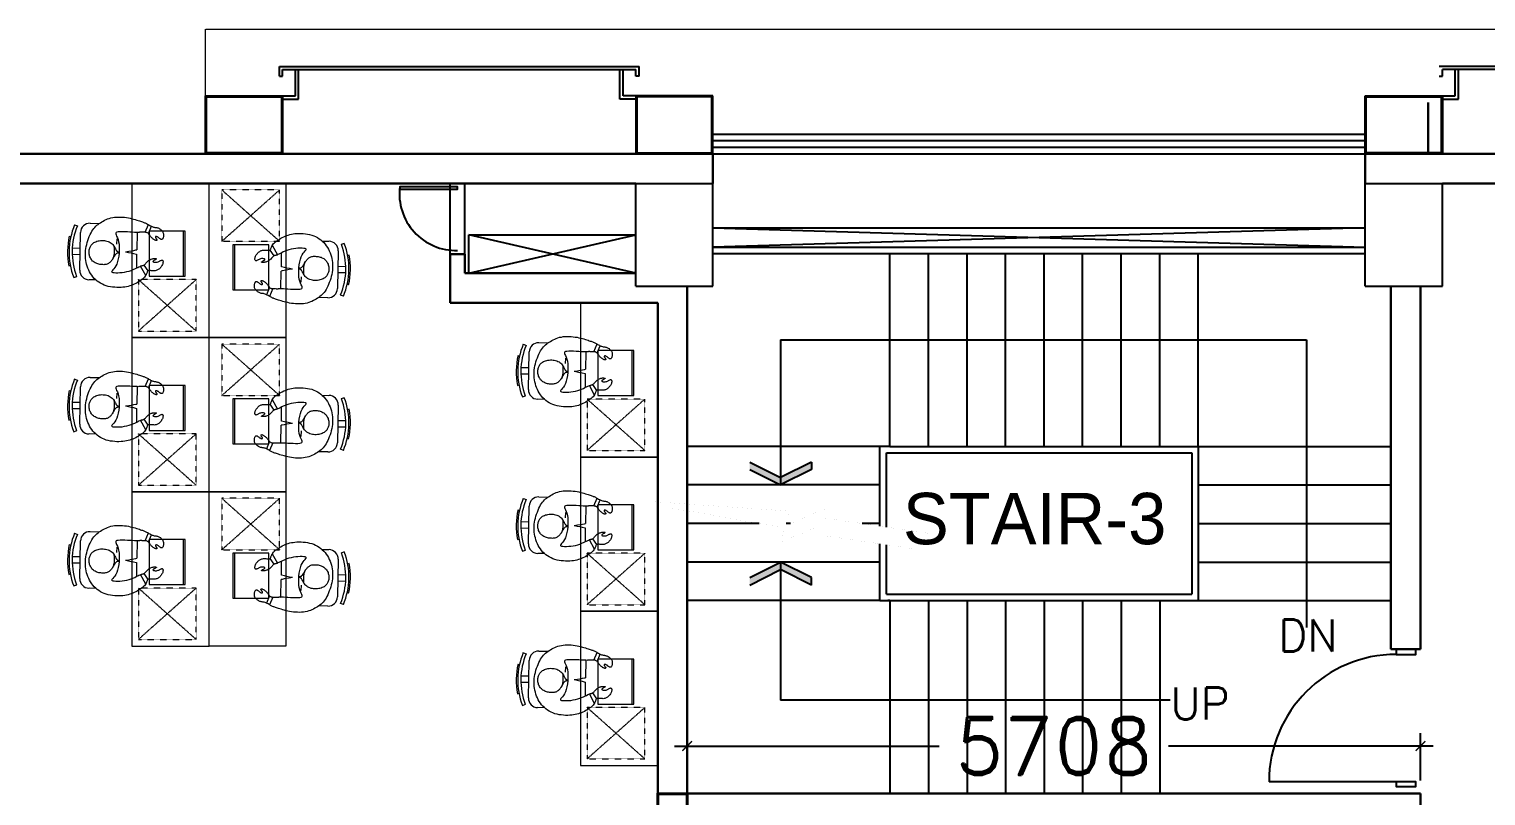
# Model space of a CAD drawing. Header units: millimetres. Extents: x 14520794 to 14796193, y 1415067 to 1454683.
# Drawn here: x 14693826 to 14705165, y 1445391 to 1451357 of the extents above; entities that cross this region are included whole.
import ezdxf
from ezdxf.enums import TextEntityAlignment as Align

# ---------------------------------------------------------------- set-up
doc = ezdxf.new("R2010")
doc.units = ezdxf.units.MM
doc.header["$LTSCALE"] = 0.01
doc.header["$MEASUREMENT"] = 0
doc.header["$PDMODE"] = 35
doc.linetypes.add('HIDDEN', pattern=[0.375, 0.25, -0.125])
doc.layers.get('0').update_dxf_attribs({"color": 6, "lineweight": 0})
doc.layers.get('Defpoints').update_dxf_attribs({"color": 2})
for name, color, linetype in [('12', 12, 'Continuous'), ('column', 13, 'Continuous'), ('DOOR1', 5, 'Continuous'), ('DRIVE', 172, 'Continuous'), ('GLASS', 5, 'Continuous'), ('LIGHT', 2, 'Continuous'), ('STAIR', 2, 'Continuous'), ('TEXT1', 5, 'Continuous')]:
    doc.layers.add(name, color=color, linetype=linetype)
for name, color, linetype, lineweight in [('CHAIR', 32, 'Continuous', 13), ('CHAIRS', 30, 'Continuous', 13), ('COL', 5, 'Continuous', 40), ('DIM', 6, 'Continuous', 13), ('ELEV', 7, 'Continuous', 18), ('fur_n', 32, 'Continuous', 13), ('HATCH', 8, 'Continuous', 15), ('HIDDEN', 30, 'HIDDEN', 5), ('men', 1, 'Continuous', 13), ('partition', 34, 'Continuous', 30), ('text-1', 2, 'Continuous', 25), ('WALL', 7, 'Continuous', 30)]:
    doc.layers.add(name, color=color, linetype=linetype, lineweight=lineweight)
doc.styles.add('250MM', font='romans.shx')
doc.styles.add('CUTFILL', font='cut-fill.shx')
doc.styles.add('ROMAND', font='romand.shx')
doc.dimstyles.new('FRONT SHOP', dxfattribs={"dimscale": 0, "dimtxt": 450, "dimasz": 75, "dimexe": 100, "dimexo": 100, "dimgap": 100, "dimtad": 0, "dimdec": 0, "dimzin": 1, "dimdsep": 46, "dimtxsty": 'ROMAND', "dimblk1": 'ARCHTICK', "dimblk2": 'ARCHTICK', "dimsah": 1, "dimcen": 1, "dimdle": 100, "dimclrd": 4, "dimclre": 3, "dimclrt": 5, "dimadec": 0, "dimazin": 0, "dimtfac": 1, "dimtdec": 0, "dimtix": 1, "dimtmove": 2, "dimatfit": 0, "dimldrblk": 'ARCHTICK', "dimfxl": 200, "dimtolj": 1, "dimtzin": 1, "dimarcsym": 0})

# ---------------------------------------------------------------- blocks, each defined once
blk = doc.blocks.new('36DOOR')
blk.add_line((-6, 1.5), (-45, 1.5))
for points in [[(-6, 42), (-6, 40.5), (0, 40.5), (0, 42)], [(-6, 1.5), (-6, 0), (0, 0), (0, 1.5)]]:
    blk.add_lwpolyline(points, close=True)
at = {"color": 8}
blk.add_arc((-6, 1.5), 39, 90, 180, dxfattribs=at)
blk = doc.blocks.new('_ARCHTICK')
at = {"color": 0, "linetype": 'ByBlock', "const_width": 0.15}
blk.add_lwpolyline([(-0.5, -0.5), (0.5, 0.5)], dxfattribs=at)
blk = doc.blocks.new('*D633')
at = {"layer": 'Defpoints', "color": 0, "transparency": 16777216}
for p in [(14704656, 1445779), (14698948, 1445407), (14704656, 1445410)]:
    blk.add_point(p, dxfattribs=at)
at = {"layer": 'DIM', "color": 4, "lineweight": -2, "transparency": 16777216}
for p, q in [((14698848, 1445779), (14700909, 1445779)), ((14704756, 1445779), (14702695, 1445779))]:
    blk.add_line(p, q, dxfattribs=at)
at = {"layer": 'DIM', "color": 3, "lineweight": -2, "transparency": 16777216}
for p, q in [((14698948, 1445507), (14698948, 1445879)), ((14704656, 1445510), (14704656, 1445879))]:
    blk.add_line(p, q, dxfattribs=at)
at = {"layer": 'DIM', "color": 4, "lineweight": -2, "transparency": 16777216, "xscale": 75, "yscale": 75, "zscale": 75, "rotation": 180}
blk.add_blockref('_ARCHTICK', (14698948, 1445779), dxfattribs=at)
at = {"layer": 'DIM', "color": 4, "lineweight": -2, "transparency": 16777216, "xscale": 75, "yscale": 75, "zscale": 75}
blk.add_blockref('_ARCHTICK', (14704656, 1445779), dxfattribs=at)
at = {"layer": 'DIM', "color": 5, "transparency": 16777216, "insert": (14701802, 1445779), "char_height": 450, "attachment_point": 5, "style": 'ROMAND'}
blk.add_mtext('\\A1;5708', dxfattribs=at)
blk = doc.blocks.new('d vh')
at = {"layer": 'CHAIR'}
for p, q in [((403192, -130723), (403258, -130664)), ((403092, -130838), (403120, -130827)), ((403130, -130954), (403145, -130949)), ((403430, -131125), (403185, -130853)), ((403230, -131018), (403287, -130966)), ((403271, -131063), (403328, -131012)), ((403610, -131087), (403560, -131132)), ((403325, -131168), (403332, -131154)), ((403437, -131217), (403450, -131190))]:
    blk.add_line(p, q, dxfattribs=at)
for centre, radius, start, end in [((403738, -130597), 660, 200.4628, 244.0784), ((403253, -130792), 91.7, 131.9791, 221.9791), ((403738, -130597), 690, 200.437, 244.0784), ((403738, -130597), 705, 210.4111, 234.1011), ((403498, -131064), 91.7, 221.9791, 311.9791)]:
    blk.add_arc(centre, radius, start, end, dxfattribs=at)
at = {"layer": 'men', "linetype": 'ByBlock'}
for p, q in [((403473, -130405), (403487, -130397)), ((403487, -130397), (403501, -130391)), ((403501, -130391), (403513, -130385)), ((403513, -130385), (403525, -130379)), ((403525, -130379), (403536, -130374)), ((403536, -130374), (403545, -130370)), ((403545, -130370), (403553, -130366)), ((403553, -130366), (403561, -130362)), ((403561, -130362), (403568, -130359)), ((403568, -130359), (403574, -130357)), ((403574, -130357), (403581, -130354)), ((403581, -130354), (403588, -130352)), ((403588, -130352), (403595, -130350)), ((403595, -130350), (403603, -130348)), ((403603, -130348), (403611, -130346)), ((403611, -130346), (403620, -130344)), ((403642, -130422), (403613, -130345)), ((403620, -130344), (403629, -130342)), ((403629, -130342), (403638, -130339)), ((403638, -130339), (403646, -130337)), ((403646, -130337), (403654, -130334)), ((403673, -130409), (403646, -130337)), ((403654, -130334), (403661, -130331)), ((403661, -130331), (403668, -130328)), ((403668, -130328), (403674, -130325)), ((403674, -130325), (403679, -130321)), ((403679, -130321), (403684, -130317)), ((403684, -130317), (403689, -130314)), ((403689, -130314), (403694, -130310)), ((403694, -130310), (403700, -130307)), ((403700, -130307), (403706, -130304)), ((403706, -130304), (403713, -130302)), ((403713, -130302), (403721, -130300)), ((403721, -130300), (403729, -130298)), ((403729, -130298), (403737, -130298)), ((403737, -130298), (403745, -130298)), ((403745, -130298), (403754, -130299)), ((403746, -130381), (403745, -130383)), ((403745, -130383), (403745, -130385)), ((403745, -130385), (403746, -130386)), ((403747, -130379), (403746, -130381)), ((403746, -130386), (403748, -130388)), ((403749, -130377), (403747, -130379)), ((403748, -130388), (403751, -130389)), ((403752, -130375), (403749, -130377)), ((403751, -130389), (403754, -130390)), ((403756, -130373), (403752, -130375)), ((403754, -130299), (403762, -130300)), ((403754, -130390), (403758, -130391)), ((403760, -130372), (403756, -130373)), ((403758, -130391), (403762, -130391)), ((403765, -130371), (403760, -130372)), ((403762, -130300), (403769, -130303)), ((403762, -130391), (403766, -130392)), ((403770, -130370), (403765, -130371)), ((403766, -130392), (403769, -130393)), ((403769, -130303), (403776, -130306)), ((403769, -130393), (403772, -130394)), ((403775, -130369), (403770, -130370)), ((403772, -130394), (403775, -130395)), ((403781, -130369), (403775, -130369)), ((403775, -130395), (403777, -130397)), ((403776, -130306), (403783, -130311)), ((403777, -130397), (403778, -130398)), ((403778, -130402), (403777, -130404)), ((403778, -130398), (403779, -130400)), ((403779, -130400), (403778, -130402)), ((403786, -130369), (403781, -130369)), ((403783, -130311), (403789, -130316)), ((403791, -130368), (403786, -130369)), ((403789, -130316), (403794, -130321)), ((403796, -130367), (403791, -130368)), ((403794, -130321), (403798, -130327)), ((403800, -130366), (403796, -130367)), ((403798, -130327), (403802, -130332)), ((403803, -130365), (403800, -130366)), ((403802, -130332), (403805, -130338)), ((403806, -130363), (403803, -130365)), ((403805, -130338), (403807, -130343)), ((403808, -130361), (403806, -130363)), ((403807, -130343), (403809, -130348)), ((403809, -130358), (403808, -130361)), ((403809, -130348), (403810, -130352)), ((403810, -130355), (403809, -130358)), ((403810, -130352), (403810, -130355)), ((403303, -130547), (403314, -130533)), ((403314, -130533), (403325, -130518)), ((403325, -130518), (403338, -130504)), ((403338, -130504), (403351, -130491)), ((403351, -130491), (403366, -130478)), ((403366, -130478), (403380, -130465)), ((403380, -130465), (403396, -130453)), ((403396, -130453), (403411, -130442)), ((403411, -130442), (403427, -130431)), ((403427, -130431), (403443, -130422)), ((403443, -130422), (403458, -130413)), ((403458, -130413), (403473, -130405)), ((403515, -130536), (403496, -130553)), ((403533, -130521), (403515, -130536)), ((403551, -130506), (403533, -130521)), ((403566, -130494), (403551, -130506)), ((403578, -130483), (403566, -130494)), ((403586, -130475), (403578, -130483)), ((403593, -130470), (403586, -130475)), ((403597, -130465), (403593, -130470)), ((403600, -130462), (403597, -130465)), ((403602, -130460), (403600, -130462)), ((403603, -130458), (403602, -130460)), ((403604, -130456), (403603, -130458)), ((403606, -130454), (403604, -130456)), ((403608, -130452), (403606, -130454)), ((403610, -130450), (403608, -130452)), ((403612, -130448), (403610, -130450)), ((403615, -130446), (403612, -130448)), ((403617, -130444), (403615, -130446)), ((403620, -130442), (403617, -130444)), ((403622, -130440), (403620, -130442)), ((403625, -130438), (403622, -130440)), ((403627, -130436), (403625, -130438)), ((403628, -130435), (403627, -130436)), ((403630, -130433), (403628, -130435)), ((403632, -130431), (403630, -130433)), ((403634, -130429), (403632, -130431)), ((403636, -130427), (403634, -130429)), ((403638, -130425), (403636, -130427)), ((403641, -130423), (403638, -130425)), ((403644, -130420), (403641, -130423)), ((403647, -130418), (403644, -130420)), ((403650, -130415), (403647, -130418)), ((403654, -130413), (403650, -130415)), ((403659, -130411), (403654, -130413)), ((403663, -130410), (403659, -130411)), ((403669, -130409), (403663, -130410)), ((403674, -130409), (403669, -130409)), ((403681, -130410), (403674, -130409)), ((403687, -130411), (403681, -130410)), ((403694, -130412), (403687, -130411)), ((403701, -130413), (403694, -130412)), ((403708, -130414), (403701, -130413)), ((403716, -130415), (403708, -130414)), ((403723, -130416), (403716, -130415)), ((403731, -130416), (403723, -130416)), ((403738, -130416), (403731, -130416)), ((403745, -130415), (403738, -130416)), ((403752, -130414), (403745, -130415)), ((403758, -130413), (403752, -130414)), ((403763, -130411), (403758, -130413)), ((403768, -130409), (403763, -130411)), ((403772, -130408), (403768, -130409)), ((403775, -130406), (403772, -130408)), ((403777, -130404), (403775, -130406)), ((403883, -130545), (403886, -130542)), ((403886, -130542), (403890, -130539)), ((403890, -130539), (403893, -130537)), ((403893, -130537), (403895, -130535)), ((403895, -130535), (403897, -130534)), ((403897, -130534), (403899, -130535)), ((403898, -130543), (403897, -130548)), ((403899, -130539), (403898, -130543)), ((403899, -130535), (403899, -130536)), ((403899, -130536), (403899, -130539)), ((403931, -130545), (403933, -130539)), ((403933, -130539), (403936, -130532)), ((403936, -130532), (403938, -130526)), ((403938, -130526), (403940, -130520)), ((403940, -130520), (403942, -130515)), ((403942, -130515), (403944, -130511)), ((403944, -130511), (403946, -130507)), ((403946, -130507), (403949, -130505)), ((403949, -130505), (403952, -130504)), ((403952, -130504), (403956, -130505)), ((403956, -130505), (403959, -130506)), ((403959, -130506), (403963, -130509)), ((403963, -130509), (403967, -130513)), ((403967, -130513), (403970, -130517)), ((403970, -130517), (403974, -130523)), ((403974, -130523), (403977, -130529)), ((403977, -130529), (403980, -130536)), ((403980, -130536), (403982, -130544)), ((403982, -130544), (403984, -130551)), ((403253, -130694), (403255, -130679)), ((403255, -130679), (403258, -130665)), ((403258, -130665), (403261, -130651)), ((403261, -130651), (403265, -130637)), ((403265, -130637), (403269, -130622)), ((403269, -130622), (403274, -130607)), ((403274, -130607), (403280, -130592)), ((403280, -130592), (403287, -130577)), ((403287, -130577), (403295, -130562)), ((403295, -130562), (403303, -130547)), ((403441, -130609), (403437, -130617)), ((403437, -130617), (403439, -130624)), ((403439, -130624), (403445, -130629)), ((403449, -130598), (403441, -130609)), ((403445, -130629), (403454, -130634)), ((403462, -130584), (403449, -130598)), ((403454, -130634), (403466, -130639)), ((403478, -130569), (403462, -130584)), ((403466, -130639), (403482, -130645)), ((403496, -130553), (403478, -130569)), ((403482, -130645), (403499, -130654)), ((403499, -130654), (403517, -130665)), ((403517, -130665), (403537, -130680)), ((403537, -130680), (403557, -130699)), ((403836, -130688), (403840, -130682)), ((403840, -130682), (403843, -130677)), ((403843, -130677), (403846, -130673)), ((403846, -130673), (403849, -130669)), ((403849, -130669), (403851, -130666)), ((403851, -130666), (403852, -130662)), ((403852, -130662), (403853, -130657)), ((403852, -130662), (403919, -130677)), ((403853, -130657), (403854, -130651)), ((403854, -130618), (403855, -130609)), ((403854, -130627), (403854, -130618)), ((403854, -130636), (403854, -130627)), ((403854, -130644), (403854, -130636)), ((403854, -130651), (403854, -130644)), ((403855, -130600), (403857, -130591)), ((403855, -130609), (403855, -130600)), ((403857, -130591), (403859, -130584)), ((403859, -130584), (403861, -130576)), ((403861, -130576), (403864, -130570)), ((403864, -130570), (403868, -130564)), ((403868, -130564), (403871, -130559)), ((403871, -130559), (403875, -130554)), ((403875, -130554), (403879, -130549)), ((403879, -130549), (403883, -130545)), ((403892, -130564), (403891, -130569)), ((403891, -130569), (403891, -130573)), ((403891, -130573), (403892, -130576)), ((403894, -130559), (403892, -130564)), ((403892, -130576), (403894, -130577)), ((403895, -130553), (403894, -130559)), ((403894, -130577), (403898, -130577)), ((403897, -130548), (403895, -130553)), ((403898, -130577), (403902, -130575)), ((403902, -130575), (403907, -130572)), ((403907, -130572), (403912, -130568)), ((403912, -130568), (403918, -130563)), ((403918, -130563), (403923, -130558)), ((403921, -130672), (403919, -130677)), ((403919, -130677), (403919, -130682)), ((403919, -130682), (403920, -130687)), ((403925, -130667), (403921, -130672)), ((403923, -130558), (403927, -130552)), ((403929, -130663), (403925, -130667)), ((403927, -130552), (403931, -130545)), ((403935, -130658), (403929, -130663)), ((403941, -130653), (403935, -130658)), ((403947, -130648), (403941, -130653)), ((403953, -130643), (403947, -130648)), ((403959, -130637), (403953, -130643)), ((403965, -130632), (403959, -130637)), ((403970, -130626), (403965, -130632)), ((403974, -130619), (403970, -130626)), ((403978, -130613), (403974, -130619)), ((403981, -130606), (403978, -130613)), ((403983, -130599), (403981, -130606)), ((403985, -130592), (403983, -130599)), ((403984, -130551), (403985, -130560)), ((403985, -130560), (403986, -130568)), ((403986, -130584), (403985, -130592)), ((403986, -130568), (403986, -130576)), ((403986, -130576), (403986, -130584)), ((403252, -130708), (403253, -130694)), ((403252, -130722), (403252, -130708)), ((403253, -130737), (403252, -130722)), ((403255, -130753), (403253, -130737)), ((403258, -130769), (403255, -130753)), ((403262, -130786), (403258, -130769)), ((403268, -130804), (403262, -130786)), ((403274, -130823), (403268, -130804)), ((403282, -130841), (403274, -130823)), ((403557, -130699), (403577, -130720)), ((403577, -130720), (403596, -130742)), ((403583, -130742), (403590, -130735)), ((403584, -130748), (403594, -130740)), ((403596, -130742), (403613, -130766)), ((403613, -130766), (403629, -130790)), ((403629, -130790), (403642, -130813)), ((403642, -130813), (403652, -130836)), ((403761, -130841), (403774, -130823)), ((403774, -130823), (403786, -130804)), ((403786, -130804), (403796, -130786)), ((403796, -130786), (403804, -130768)), ((403804, -130768), (403812, -130751)), ((403812, -130751), (403818, -130735)), ((403818, -130735), (403824, -130720)), ((403824, -130720), (403828, -130707)), ((403828, -130707), (403833, -130697)), ((403833, -130697), (403836, -130688)), ((403935, -130725), (403835, -130691)), ((403920, -130687), (403923, -130693)), ((403925, -130817), (403921, -130832)), ((403923, -130693), (403926, -130699)), ((403929, -130801), (403925, -130817)), ((403926, -130699), (403929, -130706)), ((403929, -130706), (403932, -130714)), ((403932, -130786), (403929, -130801)), ((403932, -130714), (403934, -130723)), ((403935, -130772), (403932, -130786)), ((403934, -130723), (403936, -130733)), ((403936, -130758), (403935, -130772)), ((403936, -130733), (403937, -130745)), ((403937, -130745), (403936, -130758)), ((403290, -130860), (403282, -130841)), ((403299, -130879), (403290, -130860)), ((403309, -130897), (403299, -130879)), ((403319, -130915), (403309, -130897)), ((403330, -130931), (403319, -130915)), ((403342, -130948), (403330, -130931)), ((403354, -130963), (403342, -130948)), ((403367, -130977), (403354, -130963)), ((403652, -130836), (403658, -130856)), ((403658, -130856), (403662, -130874)), ((403662, -130874), (403663, -130890)), ((403663, -130890), (403664, -130904)), ((403664, -130904), (403664, -130914)), ((403664, -130914), (403665, -130921)), ((403665, -130921), (403668, -130925)), ((403668, -130925), (403673, -130925)), ((403673, -130925), (403681, -130921)), ((403681, -130921), (403691, -130913)), ((403691, -130913), (403704, -130903)), ((403704, -130903), (403718, -130890)), ((403718, -130890), (403732, -130875)), ((403732, -130875), (403747, -130859)), ((403747, -130859), (403761, -130841)), ((403851, -130959), (403838, -130973)), ((403862, -130945), (403851, -130959)), ((403872, -130932), (403862, -130945)), ((403882, -130918), (403872, -130932)), ((403890, -130904), (403882, -130918)), ((403897, -130891), (403890, -130904)), ((403904, -130876), (403897, -130891)), ((403910, -130862), (403904, -130876)), ((403916, -130847), (403910, -130862)), ((403921, -130832), (403916, -130847)), ((403380, -130991), (403367, -130977)), ((403394, -131004), (403380, -130991)), ((403409, -131016), (403394, -131004)), ((403424, -131028), (403409, -131016)), ((403440, -131038), (403424, -131028)), ((403457, -131048), (403440, -131038)), ((403475, -131057), (403457, -131048)), ((403493, -131065), (403475, -131057)), ((403511, -131072), (403493, -131065)), ((403530, -131077), (403511, -131072)), ((403549, -131082), (403530, -131077)), ((403568, -131085), (403549, -131082)), ((403588, -131087), (403568, -131085)), ((403607, -131087), (403588, -131087)), ((403627, -131086), (403607, -131087)), ((403646, -131084), (403627, -131086)), ((403666, -131080), (403646, -131084)), ((403685, -131075), (403666, -131080)), ((403704, -131068), (403685, -131075)), ((403723, -131060), (403704, -131068)), ((403741, -131050), (403723, -131060)), ((403759, -131039), (403741, -131050)), ((403776, -131027), (403759, -131039)), ((403793, -131014), (403776, -131027)), ((403809, -131001), (403793, -131014)), ((403824, -130987), (403809, -131001)), ((403838, -130973), (403824, -130987))]:
    blk.add_line(p, q, dxfattribs=at)
at = {"layer": 'men'}
for p, q in [((403586, -130476), (403699, -130602)), ((403727, -130633), (403818, -130734))]:
    blk.add_line(p, q, dxfattribs=at)
at = {"layer": 'men', "linetype": 'ByBlock'}
for points in [[(403521, -130694), (403486, -130655)], [(403633, -130690), (403652, -130666), (403668, -130645), (403682, -130626), (403694, -130609), (403699, -130602)], [(403633, -130690), (403658, -130674), (403681, -130660), (403701, -130648), (403727, -130633)], [(403512, -130727), (403517, -130731), (403522, -130735), (403528, -130740), (403533, -130745), (403539, -130751), (403544, -130756), (403549, -130762), (403554, -130768), (403559, -130774), (403564, -130780), (403568, -130785), (403572, -130791), (403575, -130796), (403578, -130801), (403581, -130806), (403583, -130810), (403585, -130814), (403586, -130818), (403588, -130821), (403589, -130824), (403589, -130828), (403590, -130832), (403591, -130836), (403591, -130840), (403592, -130846), (403592, -130852), (403592, -130858), (403592, -130865), (403592, -130872), (403591, -130879), (403589, -130886), (403587, -130894), (403584, -130901), (403580, -130908), (403575, -130914), (403570, -130921), (403564, -130927), (403557, -130933), (403550, -130939), (403543, -130945), (403535, -130951), (403527, -130956), (403518, -130960), (403509, -130965), (403500, -130968), (403490, -130971), (403481, -130973), (403471, -130974), (403461, -130975), (403451, -130974), (403442, -130972), (403432, -130970), (403423, -130967), (403414, -130963), (403406, -130959), (403398, -130954), (403390, -130949), (403383, -130943), (403377, -130937), (403372, -130931), (403367, -130924), (403362, -130917), (403358, -130910), (403354, -130903), (403351, -130895), (403349, -130888), (403347, -130880), (403345, -130872), (403345, -130863), (403345, -130855), (403346, -130846), (403348, -130836), (403351, -130827), (403355, -130817), (403360, -130807), (403366, -130797), (403373, -130787), (403381, -130777), (403389, -130768), (403398, -130760), (403408, -130752), (403418, -130745), (403429, -130738), (403440, -130733), (403451, -130729), (403463, -130726), (403474, -130724), (403485, -130723), (403495, -130723), (403505, -130725), (403515, -130727), (403524, -130730), (403532, -130733), (403540, -130736), (403547, -130739), (403553, -130741), (403559, -130742), (403563, -130743), (403567, -130743), (403570, -130742), (403573, -130742), (403575, -130741), (403577, -130741), (403579, -130741), (403581, -130741), (403582, -130741), (403583, -130742), (403584, -130744), (403584, -130745), (403584, -130748), (403584, -130750), (403583, -130753), (403582, -130757), (403580, -130761), (403579, -130767), (403579, -130775), (403579, -130785), (403581, -130797), (403585, -130813), (403591, -130833)]]:
    blk.add_lwpolyline(points, dxfattribs=at)
blk = doc.blocks.new('q32')
at = {"layer": 'fur_n'}
for points in [[(13085362, 1763740), (13084762, 1763740), (13084762, 1762540), (13085362, 1762540)], [(13084948, 1763262), (13084948, 1762912), (13085228, 1762912), (13085228, 1763262)], [(13084948, 1763262), (13084948, 1762912), (13084964, 1762912), (13084964, 1763262)]]:
    blk.add_lwpolyline(points, close=True, dxfattribs=at)
at = {"layer": 'GLASS', "const_width": 12}
blk.add_lwpolyline([(13084762, 1763715), (13084762, 1762615)], dxfattribs=at)
at = {"layer": 'HIDDEN'}
for p, q in [((13084862, 1763689), (13085312, 1763289)), ((13084862, 1763289), (13085312, 1763689))]:
    blk.add_line(p, q, dxfattribs=at)
blk.add_lwpolyline([(13084862, 1763689), (13084862, 1763289), (13085312, 1763289), (13085312, 1763689)], close=True, dxfattribs=at)
at = {"layer": 'CHAIRS', "xscale": 0.800000000745058, "yscale": 0.800000000745058, "zscale": 0.800000000745058, "rotation": 136.7931851182871}
blk.add_blockref('d vh', (13249194, 1465793), dxfattribs=at)

msp = doc.modelspace()

# ---------------------------------------------------------------- linework, layer by layer
at = {"layer": '12'}
for points in [[(14695198.3, 1450837.3), (14695798.3, 1450837.3), (14695798.3, 1450387.2), (14695198.3, 1450387.2)], [(14695206.3, 1450829.3), (14695790.3, 1450829.3), (14695790.3, 1450395.2), (14695206.3, 1450395.2)], [(14699148.3, 1450837.3), (14698548.4, 1450837.3), (14698548.4, 1450387.2), (14699148.3, 1450387.2)], [(14699140.3, 1450829.3), (14698556.4, 1450829.3), (14698556.4, 1450395.2), (14699140.3, 1450395.2)], [(14704226.3, 1450837.3), (14704826.3, 1450837.3), (14704826.3, 1450387.2), (14704226.3, 1450387.2)], [(14704234.3, 1450829.3), (14704818.3, 1450829.3), (14704818.3, 1450395.2), (14704234.3, 1450395.2)]]:
    msp.add_lwpolyline(points, close=True, dxfattribs=at)
at = {"layer": 'COL', "linetype": 'Continuous'}
msp.add_lwpolyline([(14698718.3, 1445177.2), (14698948.3, 1445177.2), (14698948.3, 1445407.2), (14698718.3, 1445407.2)], close=True, dxfattribs=at)
at = {"layer": 'column', "linetype": 'Continuous'}
for p, q in [((14698548.3, 1449357.2), (14698548.3, 1450157.2)), ((14698548.3, 1450157.2), (14699148.3, 1450157.2)), ((14699148.3, 1449357.2), (14699148.3, 1450157.2)), ((14704226.3, 1449357.2), (14704226.3, 1450157.2)), ((14704226.3, 1450157.2), (14704826.3, 1450157.2)), ((14704226.3, 1449357.2), (14704226.3, 1450157.2)), ((14704226.3, 1450157.2), (14704826.3, 1450157.2)), ((14704226.3, 1449357.2), (14704226.3, 1450157.2)), ((14704226.3, 1450157.2), (14704826.3, 1450157.2)), ((14704826.3, 1449357.2), (14704826.3, 1450157.2)), ((14704826.3, 1449357.2), (14704826.3, 1450157.2)), ((14704826.3, 1449357.2), (14704826.3, 1450157.2)), ((14698548.3, 1449357.2), (14699148.3, 1449357.2)), ((14704226.3, 1449357.2), (14704826.3, 1449357.2)), ((14704226.3, 1449357.2), (14704826.3, 1449357.2)), ((14704226.3, 1449357.2), (14704826.3, 1449357.2))]:
    msp.add_line(p, q, dxfattribs=at)
at = {"layer": 'DIM'}
msp.add_lwpolyline([(14693601.3, 1450157.2), (14697103.3, 1450157.2), (14697103.3, 1449227.7), (14698718.3, 1449227.7), (14698718.3, 1446152.2), (14698718.3, 1445177.2), (14703833.3, 1445177.2), (14703833.3, 1443797.2), (14704426.3, 1443797.2), (14704426.3, 1441297.2), (14704226.3, 1441297.2), (14704226.3, 1440572.2), (14676676.3, 1440572.2)], dxfattribs=at)
at = {"layer": 'DOOR1', "linetype": 'Continuous'}
msp.add_lwpolyline([(14696711, 1450111.1), (14697160.8, 1450111.1), (14697160.8, 1450129.7), (14696710.8, 1450129.7, 0.4561037), (14697160.8, 1449634.7)], format="xyb", dxfattribs=at)
at = {"layer": 'DRIVE', "ltscale": 200}
for p, q in [((14695773.3, 1451067.2, -18.3), (14698573.3, 1451067, 15.4)), ((14695773.3, 1450992.2, -18.3), (14695773.3, 1451067.2, -18.3)), ((14695773.3, 1450992.2, -18.3), (14695773.3, 1451042.2, -18.3)), ((14695798.3, 1450992.2, -18.3), (14695798.3, 1451042.2, -18.3)), ((14695798.3, 1451042.2, -18.3), (14698548.3, 1451042, 15.3)), ((14695798.3, 1450992.2, -18.3), (14695798.3, 1451042.2, -18.3)), ((14695898.3, 1450837.2, -18.3), (14695898.3, 1451042.2, -18.3)), ((14695923.3, 1450812.2, -18.3), (14695923.3, 1451042.2, -18.3)), ((14698423.3, 1450812.2, -18.3), (14698423.3, 1451042.2, -18.3)), ((14698448.3, 1450837.2, -18.3), (14698448.3, 1451042.2, -18.3)), ((14698548.3, 1450992.2, -18.3), (14698548.3, 1451042.2, -18.3)), ((14698548.3, 1450992.2, -18.3), (14698548.3, 1451042.2, -18.3)), ((14698573.3, 1450992.2, -18.3), (14698573.3, 1451067.2, -18.3)), ((14698573.3, 1450992.2, -18.3), (14698573.3, 1451042.2, -18.3)), ((14707601.3, 1451067.2, -18.3), (14704801.3, 1451067, 15.4)), ((14707576.3, 1451042.2, -18.3), (14704826.3, 1451042, 15.3)), ((14704826.3, 1450992.2, -18.3), (14704826.3, 1451042.2, -18.3)), ((14704826.3, 1450992.2, -18.3), (14704826.3, 1451042.2, -18.3)), ((14704926.3, 1450837.2, -18.3), (14704926.3, 1451042.2, -18.3)), ((14704951.3, 1450812.2, -18.3), (14704951.3, 1451042.2, -18.3)), ((14695773.3, 1450992.2, -18.3), (14695798.3, 1450992.2, -18.3)), ((14698573.3, 1450992.2, -18.3), (14698548.3, 1450992.2, -18.3)), ((14704801.3, 1450992.2, -18.3), (14704826.3, 1450992.2, -18.3)), ((14695798.3, 1450837.2, -18.3), (14695898.3, 1450837.2, -18.3)), ((14695798.3, 1450812.2, -18.3), (14695923.3, 1450812.2, -18.3)), ((14698548.3, 1450812.2, -18.3), (14698423.3, 1450812.2, -18.3)), ((14698548.3, 1450837.2, -18.3), (14698448.3, 1450837.2, -18.3)), ((14704826.3, 1450837.2, -18.3), (14704926.3, 1450837.2, -18.3)), ((14704826.3, 1450812.2, -18.3), (14704951.3, 1450812.2, -18.3))]:
    msp.add_line(p, q, dxfattribs=at)
at = {"layer": 'ELEV', "linetype": 'HIDDEN', "ltscale": 500}
for p, q in [((14695198.3, 1450837.3), (14695198.3, 1451357.2)), ((14695198.3, 1451357.2), (14708176.3, 1451357.2)), ((14695198.3, 1450837.3), (14695198.3, 1451237.3))]:
    msp.add_line(p, q, dxfattribs=at)
at = {"layer": 'GLASS'}
for p, q in [((14704226.3, 1450537.2), (14699148.3, 1450537.2)), ((14704226.3, 1450487.2), (14699148.3, 1450487.2)), ((14704226.3, 1450437.2), (14699148.3, 1450437.2))]:
    msp.add_line(p, q, dxfattribs=at)
at = {"layer": 'HATCH', "color": 254, "true_color": 0xffe0c2}
msp.add_lwpolyline([(14693601.3, 1450157.2), (14697103.3, 1450157.2), (14697103.3, 1449227.7), (14698718.3, 1449227.7), (14698718.3, 1446222.2), (14698718.3, 1446222.2), (14698718.3, 1445177.2), (14703833.3, 1445177.2), (14703833.3, 1443797.2), (14704426.3, 1443797.2), (14704426.3, 1441297.2), (14704226.3, 1441297.2), (14704226.3, 1440572.2), (14676676.3, 1440572.2)], dxfattribs=at)
at = {"layer": 'LIGHT', "color": 8}
for p, q in [((14697103.3, 1449607.2), (14697103.3, 1450157.2)), ((14697218.3, 1449607.2), (14697218.3, 1450157.2)), ((14697248.3, 1449757.2), (14698548.3, 1449757.2)), ((14697248.3, 1449457.2), (14698548.3, 1449757.2)), ((14698548.3, 1449457.2), (14697248.3, 1449757.2)), ((14697248.3, 1449457.2), (14697248.3, 1449757.2))]:
    msp.add_line(p, q, dxfattribs=at)
at = {"layer": 'LIGHT', "const_width": 0.15}
for points in [[(14700875.3, 1447426.9), (14700014.4, 1447553.4), (14700025, 1447625.5), (14699715.2, 1447494.2), (14699745.5, 1447606.8), (14698680.9, 1447680.6)], [(14700763.4, 1447306.1), (14699972, 1447422.3), (14699982.5, 1447494.4), (14699672.7, 1447363.1), (14699703.1, 1447475.7), (14698799.9, 1447635.8)]]:
    msp.add_lwpolyline(points, dxfattribs=at)
at = {"layer": 'STAIR'}
for p, q in [((14699148.3, 1450387.2), (14704226.3, 1450387.2)), ((14699148.3, 1449810.2), (14704226.3, 1449810.2)), ((14699148.3, 1449810.2), (14704226.3, 1449660.2)), ((14704226.3, 1449810.2), (14699148.3, 1449660.2)), ((14699148.3, 1449660.2), (14704226.3, 1449660.2)), ((14699148.3, 1449610.2), (14704226.3, 1449610.2)), ((14700526.3, 1448110.2), (14700526.3, 1449607.2)), ((14700826.3, 1448110.2), (14700826.3, 1449607.2)), ((14701126.3, 1448110.2), (14701126.3, 1449607.2)), ((14701426.3, 1448110.2), (14701426.3, 1449607.2)), ((14701726.3, 1448110.2), (14701726.3, 1449607.2)), ((14702026.3, 1448110.2), (14702026.3, 1449607.2)), ((14702326.3, 1448110.2), (14702326.3, 1449607.2)), ((14702626.3, 1448110.2), (14702626.3, 1449607.2)), ((14702926.3, 1448110.2), (14702926.3, 1449607.2)), ((14699674.5, 1448939.2), (14699674.5, 1447810.2)), ((14699674.5, 1448939.2), (14703768.6, 1448939.2)), ((14703768.6, 1448939.2), (14703768.6, 1446700)), ((14700526.3, 1448110.2), (14698948.3, 1448110.2)), ((14700448.3, 1447489.7), (14700448.3, 1448110.2)), ((14700498.3, 1448060.2), (14702876.3, 1448060.2)), ((14700498.3, 1447482.3), (14700498.3, 1448060.2)), ((14700526.3, 1448110.2), (14702926.3, 1448110.2)), ((14702876.3, 1448060.2), (14702876.3, 1446960.2)), ((14702926.3, 1448110.2), (14702926.3, 1446910.2)), ((14702926.3, 1448110.2), (14704426.3, 1448110.2)), ((14699434.6, 1447988.9), (14699669.7, 1447871.4)), ((14699914.5, 1447988.9), (14699679.4, 1447871.4)), ((14699914.5, 1447988.9), (14699914.5, 1447930.1)), ((14699434.6, 1447930.1), (14699674.5, 1447810.2)), ((14699914.5, 1447930.1), (14699674.5, 1447810.2)), ((14700448.3, 1447810.2), (14698948.3, 1447810.2)), ((14702926.3, 1447810.2), (14704426.3, 1447810.2)), ((14699508.6, 1447510.2), (14698948.3, 1447510.2)), ((14699752.9, 1447510.2), (14699719.5, 1447510.2)), ((14700448.3, 1447510.2), (14700308.9, 1447510.2)), ((14702926.3, 1447510.2), (14704426.3, 1447510.2)), ((14700448.3, 1446910.2), (14700448.3, 1447352.4)), ((14700498.3, 1446960.2), (14700498.3, 1447345)), ((14700448.3, 1447210.2), (14698948.3, 1447210.2)), ((14699434.6, 1447090.2), (14699674.5, 1447210.2)), ((14699434.6, 1447031.4), (14699669.7, 1447149)), ((14699914.5, 1447090.2), (14699674.5, 1447210.2)), ((14699674.5, 1447210.2), (14699674.5, 1446135.2)), ((14699914.5, 1447031.4), (14699679.4, 1447149)), ((14702926.3, 1447210.2), (14704426.3, 1447210.2)), ((14699914.5, 1447031.4), (14699914.5, 1447090.2)), ((14700498.3, 1446960.2), (14702876.3, 1446960.2)), ((14700448.3, 1446910.2), (14698948.3, 1446910.2)), ((14700448.3, 1446910.2), (14702926.3, 1446910.2)), ((14700526.3, 1446910.2), (14700510.2, 1446910.2)), ((14700526.3, 1446910.2), (14700526.3, 1445410.2)), ((14700826.3, 1446910.2), (14700826.3, 1445410.2)), ((14701126.3, 1446910.2), (14701126.3, 1445410.2)), ((14701426.3, 1446910.2), (14701426.3, 1445410.2)), ((14701726.3, 1446910.2), (14701726.3, 1445410.2)), ((14702026.3, 1446910.2), (14702026.3, 1445410.2)), ((14702326.3, 1446910.2), (14702326.3, 1445410.2)), ((14702626.3, 1446910.2), (14702626.3, 1445410.2)), ((14702926.3, 1446910.2), (14704426.3, 1446910.2)), ((14702708.7, 1446135.2), (14699674.5, 1446135.2))]:
    msp.add_line(p, q, dxfattribs=at)
for points in [[(14699434.6, 1447988.9), (14699669.7, 1447871.4), (14699434.6, 1447930.1), (14699669.7, 1447812.6)], [(14699914.5, 1447988.9), (14699679.4, 1447871.4), (14699914.5, 1447930.1), (14699679.4, 1447812.6)], [(14699434.6, 1447031.4), (14699669.7, 1447149), (14699434.6, 1447090.2), (14699669.7, 1447207.8)], [(14699914.5, 1447031.4), (14699679.4, 1447149), (14699914.5, 1447090.2), (14699679.4, 1447207.8)]]:
    msp.add_solid(points, dxfattribs=at)
at = {"layer": 'WALL'}
for p, q in [((14704715.6, 1450386.6), (14704715.6, 1450786.6)), ((14699148.3, 1450387.2), (14692801.3, 1450387.2)), ((14699148.3, 1450157.2), (14699148.3, 1450387.2)), ((14704226.3, 1450387.2), (14708176.3, 1450387.2)), ((14704226.3, 1450387.2), (14704226.3, 1450157.2)), ((14693601.3, 1450157.2), (14698548.3, 1450157.2)), ((14704826.3, 1450157.2), (14707376.3, 1450157.2)), ((14697103.3, 1449227.7), (14697103.3, 1449607.2)), ((14697103.3, 1449607.2), (14697218.3, 1449607.2)), ((14697103.3, 1449227.7), (14697103.3, 1449572.7)), ((14697218.3, 1449457.2), (14697218.3, 1449607.2)), ((14697218.3, 1449457.2), (14698548.3, 1449457.2)), ((14698948.3, 1445410.2), (14698948.3, 1449357.2)), ((14704426.3, 1449357.2), (14704426.3, 1446532.2)), ((14704656.3, 1449357.2), (14704656.3, 1446532.2)), ((14698718.3, 1449227.7), (14697103.3, 1449227.7)), ((14698718.3, 1445203.9), (14698718.3, 1449227.7)), ((14704426.3, 1446532.2), (14704656.3, 1446532.2)), ((14704656.3, 1445410.2), (14698948.3, 1445410.2)), ((14704656.3, 1445410.2), (14704656.3, 1445180.2))]:
    msp.add_line(p, q, dxfattribs=at)

# ---------------------------------------------------------------- block references
at = {"layer": 'DOOR1', "xscale": 25.39999999990687, "yscale": 25.39999999990687, "zscale": 25.39999999990687}
msp.add_blockref('36DOOR', (14704619.9, 1445463.1), dxfattribs=at)
at = {"layer": 'partition', "rotation": 179.9999999999689}
for p in [(27779987.7, 3212697.1), (27783480.5, 3211767.6), (27779987.7, 3211497.1), (27783480.5, 3210567.6), (27779987.7, 3210297.1), (27783480.5, 3209367.6)]:
    msp.add_blockref('q32', p, dxfattribs=at)
at = {"layer": 'partition'}
for p in [(1610463.3, -313582.7), (1610463.3, -314782.7), (1610463.3, -315982.7)]:
    msp.add_blockref('q32', p, dxfattribs=at)

# ---------------------------------------------------------------- texts
at = {"layer": 'text-1', "style": 'CUTFILL'}
msp.add_text('STAIR-3', height=400, dxfattribs=at).set_placement((14701652.6, 1447348.9), align=Align.CENTER)
at = {"layer": 'TEXT1', "linetype": 'HIDDEN', "style": '250MM'}
for s, p in [('DN', (14703550.4, 1446514.5)), ('UP', (14702710, 1445984.6))]:
    msp.add_text(s, height=250, dxfattribs=at).set_placement(p)

# ---------------------------------------------------------------- dimensions: what is measured, and where the dimension line sits
at = {"layer": 'DIM', "color": 3}
dim = msp.add_linear_dim(base=(14704656.3, 1445779), p1=(14698948.3, 1445407.2), p2=(14704656.3, 1445410.2), dimstyle='FRONT SHOP', override={"dimscale": 1}, dxfattribs=at)
dim.commit()
dim.dimension.update_dxf_attribs({"geometry": '*D633', "text_midpoint": (14701802.3, 1445779)})

doc.saveas('drawing.dxf')
